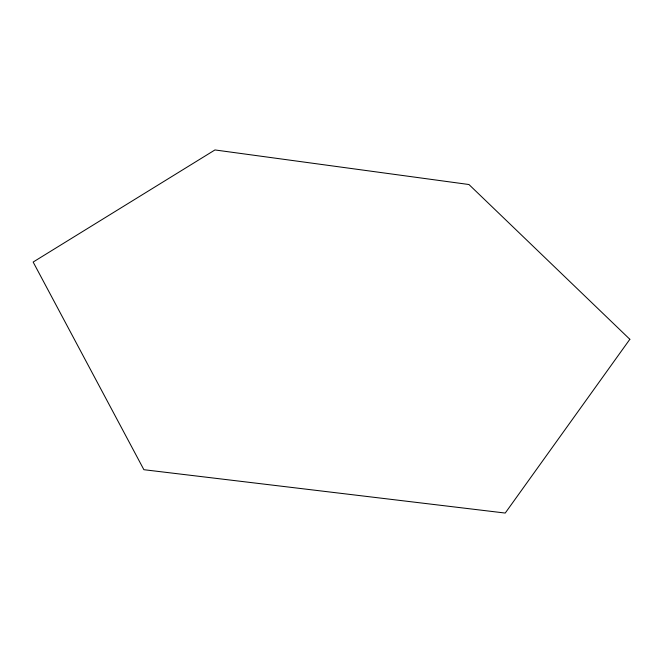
<?xml version="1.0" encoding="UTF-8"?>
<svg xmlns="http://www.w3.org/2000/svg" width="663" height="663" viewBox="0 0 663 663"><rect width="100%" height="100%" fill="white"/><g stroke="black" fill="none" stroke-linecap="round" stroke-linejoin="round"><path stroke-width="0.99" d="M629.85 339.29L505.231 513.054L143.888 469.702L33.15 262.051L214.953 149.946L468.948 184.521L629.85 339.29"/></g></svg>
